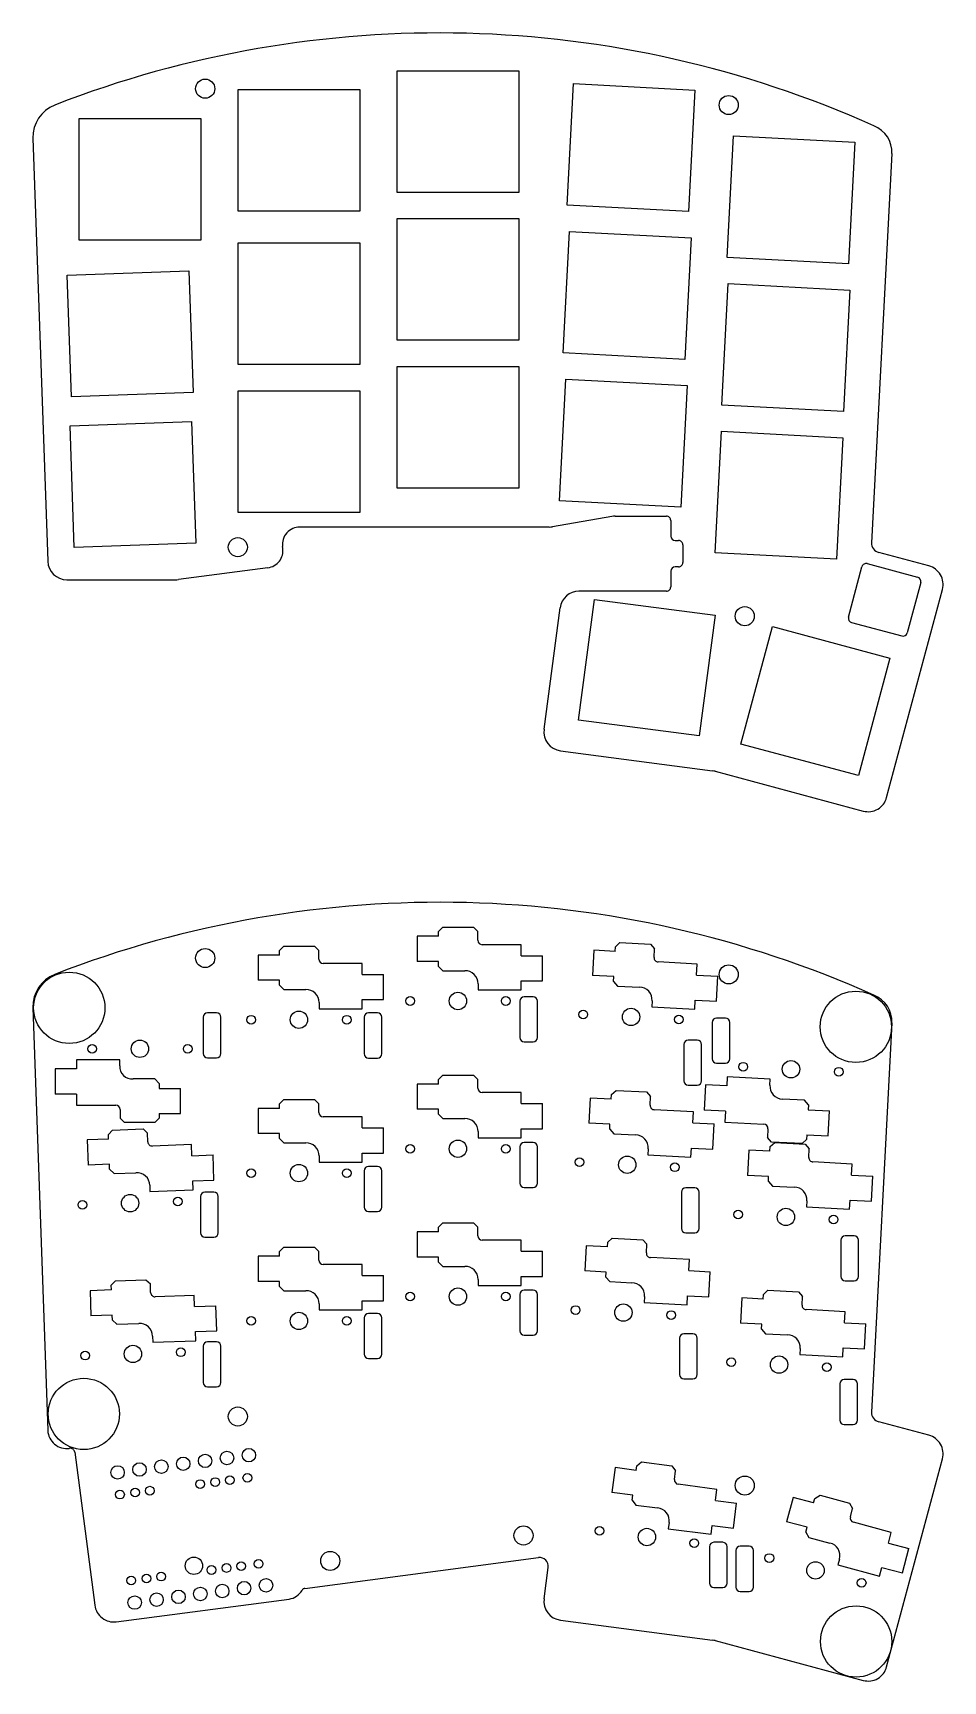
# Model space of a CAD drawing. Extents: x 27 to 258, y -221 to -29.
# Drawn here: x 27.3 to 132.1, y -218.8 to -29.2 of the extents above; entities that cross this region are included whole.
import ezdxf

# ---------------------------------------------------------------- set-up
doc = ezdxf.new("R2010")
doc.units = 0
doc.layers.add('BLACK', color=7, linetype='CONTINUOUS')

msp = doc.modelspace()

# ---------------------------------------------------------------- linework, layer by layer
at = {"layer": 'BLACK', "linetype": 'CONTINUOUS'}
for p, q in [((69.239764, -33.566678), (83.239764, -33.566678)), ((69.239764, -47.566678), (69.239764, -33.566678)), ((83.239764, -33.566678), (83.239764, -47.566678)), ((50.939964, -35.721678), (64.939964, -35.721678)), ((50.939964, -49.721678), (50.939964, -35.721678)), ((64.939964, -35.721678), (64.939964, -49.721678)), ((88.804128, -49.027605), (89.536831, -35.046792)), ((89.536831, -35.046792), (103.517644, -35.779495)), ((103.517644, -35.779495), (102.784941, -49.760308)), ((32.640164, -53.066678), (32.640164, -39.066678)), ((32.640164, -39.066678), (46.640164, -39.066678)), ((46.640164, -39.066678), (46.640164, -53.066678)), ((27.333652, -41.31634), (29.033264, -89.986866)), ((107.214538, -55.039171), (107.947241, -41.058358)), ((107.947241, -41.058358), (121.928054, -41.791061)), ((121.928054, -41.791061), (121.195351, -55.771874)), ((126.192686, -43.094708), (123.846965, -87.853727)), ((83.239764, -47.566678), (69.239764, -47.566678)), ((102.784941, -49.760308), (88.804128, -49.027605)), ((64.939964, -49.721678), (50.939964, -49.721678)), ((69.239764, -50.566678), (83.239764, -50.566678)), ((69.239764, -64.566678), (69.239764, -50.566678)), ((83.239764, -50.566678), (83.239764, -64.566678)), ((46.640164, -53.066678), (32.640164, -53.066678)), ((88.36379, -66.028058), (89.096493, -52.047245)), ((89.096493, -52.047245), (103.077306, -52.779948)), ((103.077306, -52.779948), (102.344603, -66.760761)), ((50.939964, -53.366678), (64.939964, -53.366678)), ((50.939964, -67.366678), (50.939964, -53.366678)), ((64.939964, -53.366678), (64.939964, -67.366678)), ((31.278932, -57.069239), (45.270403, -56.580646)), ((45.270403, -56.580646), (45.758996, -70.572117)), ((121.195351, -55.771874), (107.214538, -55.039171)), ((31.767525, -71.06071), (31.278932, -57.069239)), ((106.624416, -72.031574), (107.357119, -58.050761)), ((107.357119, -58.050761), (121.337932, -58.783464)), ((121.337932, -58.783464), (120.605229, -72.764277)), ((83.239764, -64.566678), (69.239764, -64.566678)), ((102.344603, -66.760761), (88.36379, -66.028058)), ((64.939964, -67.366678), (50.939964, -67.366678)), ((69.239764, -67.566678), (83.239764, -67.566678)), ((69.239764, -81.566678), (69.239764, -67.566678)), ((83.239764, -67.566678), (83.239764, -81.566678)), ((87.923462, -83.028312), (88.656165, -69.047499)), ((88.656165, -69.047499), (102.636978, -69.780202)), ((102.636978, -69.780202), (101.904275, -83.761015)), ((45.758996, -70.572117), (31.767525, -71.06071)), ((50.939964, -70.366678), (64.939964, -70.366678)), ((50.939964, -84.366678), (50.939964, -70.366678)), ((64.939964, -70.366678), (64.939964, -84.366678)), ((120.605229, -72.764277), (106.624416, -72.031574)), ((31.600132, -74.415039), (45.591603, -73.926446)), ((45.591603, -73.926446), (46.080196, -87.917917)), ((32.088725, -88.40651), (31.600132, -74.415039)), ((105.838206, -89.018743), (106.570909, -75.03793)), ((106.570909, -75.03793), (120.551722, -75.770633)), ((120.551722, -75.770633), (119.819019, -89.751446)), ((83.239764, -81.566678), (69.239764, -81.566678)), ((101.904275, -83.761015), (87.923462, -83.028312)), ((64.939964, -84.366678), (50.939964, -84.366678)), ((93.940457, -84.827547), (87.120686, -86.013896)), ((94.317501, -84.794997), (100.231574, -84.794997)), ((100.731574, -85.294997), (100.731574, -87.088997)), ((86.743461, -86.046446), (58.049117, -86.04409)), ((46.080196, -87.917917), (32.088725, -88.40651)), ((56.090053, -88.487363), (56.066063, -88.305143)), ((101.231574, -87.588997), (101.628574, -87.588997)), ((102.128574, -88.088997), (102.128574, -90.136997)), ((119.819019, -89.751446), (105.838206, -89.018743)), ((130.439843, -90.522316), (124.660756, -88.973815)), ((54.368215, -90.731304), (44.090552, -92.08442)), ((101.628574, -90.636997), (101.231574, -90.636997)), ((121.187349, -96.409975), (122.740264, -90.61442)), ((123.352636, -90.260866), (129.148191, -91.813781)), ((31.231924, -92.110087), (43.698963, -92.110087)), ((100.731574, -91.136997), (100.731574, -92.930997)), ((129.501745, -92.426153), (127.94883, -98.221708)), ((90.13351, -108.249725), (91.960876, -94.369497)), ((100.231574, -93.430997), (90.171034, -93.430997)), ((91.960876, -94.369497), (105.841104, -96.196863)), ((125.579932, -117.159898), (131.995478, -93.216755)), ((86.150274, -109.316852), (87.989856, -95.343839)), ((105.841104, -96.196863), (104.013738, -110.077091)), ((108.817361, -111.01292), (112.440828, -97.489959)), ((112.440828, -97.489959), (125.963789, -101.113426)), ((121.540903, -97.022347), (127.336458, -98.575262)), ((125.963789, -101.113426), (122.340322, -114.636387)), ((104.013738, -110.077091), (90.13351, -108.249725)), ((88.044294, -111.785189), (105.54905, -114.089733)), ((122.340322, -114.636387), (108.817361, -111.01292)), ((105.831295, -114.145874), (122.885493, -118.715533)), ((74.016364, -132.587278), (74.516364, -132.087278)), ((74.016364, -133.124478), (74.016364, -132.587278)), ((74.516364, -132.087278), (78.024364, -132.087278)), ((78.024364, -132.087278), (78.524364, -132.587278)), ((78.524364, -133.587278), (78.524364, -132.587278)), ((55.716564, -134.742278), (56.216564, -134.242278)), ((56.216564, -134.242278), (59.724564, -134.242278)), ((59.724564, -134.242278), (60.224564, -134.742278)), ((71.567564, -133.124478), (71.567564, -136.020078)), ((74.016364, -133.124478), (71.567564, -133.124478)), ((83.524364, -134.087278), (79.024364, -134.087278)), ((83.524364, -135.359678), (83.524364, -134.087278)), ((94.330028, -134.855186), (94.358143, -134.318722)), ((94.358143, -134.318722), (94.883625, -133.845575)), ((94.883625, -133.845575), (98.386818, -134.029169)), ((98.386818, -134.029169), (98.859965, -134.554652)), ((98.807629, -135.553282), (98.859965, -134.554652)), ((53.267764, -135.279478), (53.267764, -138.175078)), ((55.716564, -135.279478), (53.267764, -135.279478)), ((55.716564, -135.279478), (55.716564, -134.742278)), ((60.224564, -135.742278), (60.224564, -134.742278)), ((65.224564, -136.242278), (60.724564, -136.242278)), ((65.224564, -137.514678), (65.224564, -136.242278)), ((74.016364, -136.020078), (71.567564, -136.020078)), ((74.016364, -136.595278), (74.016364, -136.020078)), ((83.524364, -135.359678), (85.973164, -135.359678)), ((85.973164, -138.255278), (85.973164, -135.359678)), ((91.884584, -134.727025), (91.73304, -137.618657)), ((94.330028, -134.855186), (91.884584, -134.727025)), ((103.774608, -136.314276), (99.280775, -136.078764)), ((103.708016, -137.584933), (103.774608, -136.314276)), ((55.716564, -138.175078), (53.267764, -138.175078)), ((55.716564, -138.750278), (55.716564, -138.175078)), ((65.224564, -137.514678), (67.673364, -137.514678)), ((67.673364, -140.410278), (67.673364, -137.514678)), ((74.016364, -136.595278), (74.516364, -137.095278)), ((74.516364, -137.095278), (77.032364, -137.095278)), ((83.524364, -138.255278), (85.973164, -138.255278)), ((83.524364, -139.295278), (83.524364, -138.255278)), ((94.178484, -137.746817), (91.73304, -137.618657)), ((94.14838, -138.321229), (94.178484, -137.746817)), ((94.14838, -138.321229), (94.621527, -138.846712)), ((103.708016, -137.584933), (106.15346, -137.713093)), ((106.001916, -140.604724), (106.15346, -137.713093)), ((55.716564, -138.750278), (56.216564, -139.250278)), ((56.216564, -139.250278), (58.732564, -139.250278)), ((78.556364, -138.595278), (78.556364, -139.295278)), ((78.556364, -139.295278), (83.524364, -139.295278)), ((84.907364, -140.081078), (83.875364, -140.081078)), ((94.621527, -138.846712), (97.134079, -138.978389)), ((27.333652, -141.31634), (29.032479, -189.964368)), ((48.470964, -141.925878), (47.438964, -141.925878)), ((60.256564, -140.750278), (60.256564, -141.450278)), ((60.256564, -141.450278), (65.224564, -141.450278)), ((65.224564, -140.410278), (67.673364, -140.410278)), ((65.224564, -141.450278), (65.224564, -140.410278)), ((66.971764, -141.943278), (65.939764, -141.943278)), ((83.375364, -140.581078), (83.375364, -144.762678)), ((85.407364, -144.762678), (85.407364, -140.581078)), ((98.577486, -140.556093), (98.540851, -141.255134)), ((98.540851, -141.255134), (103.502043, -141.515139)), ((103.502043, -141.515139), (103.556472, -140.476564)), ((103.556472, -140.476564), (106.001916, -140.604724)), ((46.938964, -142.425878), (46.938964, -146.607478)), ((48.970964, -146.607478), (48.970964, -142.425878)), ((65.439764, -142.443278), (65.439764, -146.624878)), ((67.471764, -146.624878), (67.471764, -142.443278)), ((105.510268, -143.026547), (105.510268, -147.208147)), ((107.042268, -142.526547), (106.010268, -142.526547)), ((107.542268, -147.208147), (107.542268, -143.026547)), ((126.192686, -143.094708), (123.846965, -187.853727)), ((83.875364, -145.262678), (84.907364, -145.262678)), ((102.255594, -145.577014), (102.255594, -149.758614)), ((103.787594, -145.077014), (102.755594, -145.077014)), ((104.287594, -149.758614), (104.287594, -145.577014)), ((32.355564, -147.338078), (32.355564, -148.378078)), ((37.323564, -147.338078), (32.355564, -147.338078)), ((37.323564, -148.038078), (37.323564, -147.338078)), ((47.438964, -147.107478), (48.470964, -147.107478)), ((65.939764, -147.124878), (66.971764, -147.124878)), ((106.010268, -147.708147), (107.042268, -147.708147)), ((29.906764, -148.378078), (29.906764, -151.273678)), ((32.355564, -148.378078), (29.906764, -148.378078)), ((41.363564, -149.538078), (38.847564, -149.538078)), ((41.863564, -150.038078), (41.363564, -149.538078)), ((74.016364, -149.587278), (74.516364, -149.087278)), ((74.016364, -150.124478), (74.016364, -149.587278)), ((74.516364, -149.087278), (78.024364, -149.087278)), ((78.024364, -149.087278), (78.524364, -149.587278)), ((78.524364, -150.587278), (78.524364, -149.587278)), ((107.230139, -149.303527), (107.17571, -150.342102)), ((112.191331, -149.563532), (107.230139, -149.303527)), ((112.154696, -150.262573), (112.191331, -149.563532)), ((32.355564, -151.273678), (29.906764, -151.273678)), ((32.355564, -151.273678), (32.355564, -152.546078)), ((41.863564, -150.038078), (41.863564, -150.613278)), ((41.863564, -150.613278), (44.312364, -150.613278)), ((44.312364, -153.508878), (44.312364, -150.613278)), ((71.567564, -150.124478), (71.567564, -153.020078)), ((74.016364, -150.124478), (71.567564, -150.124478)), ((83.524364, -151.087278), (79.024364, -151.087278)), ((83.524364, -152.359678), (83.524364, -151.087278)), ((93.88969, -151.855639), (93.917805, -151.319175)), ((93.917805, -151.319175), (94.443287, -150.846028)), ((94.443287, -150.846028), (97.94648, -151.029622)), ((97.94648, -151.029622), (98.419627, -151.555105)), ((98.367291, -152.553735), (98.419627, -151.555105)), ((102.755594, -150.258614), (103.787594, -150.258614)), ((104.730266, -150.213942), (104.578722, -153.105573)), ((107.17571, -150.342102), (104.730266, -150.213942)), ((32.355564, -152.546078), (36.855564, -152.546078)), ((37.355564, -153.046078), (37.355564, -154.046078)), ((41.863564, -153.508878), (41.863564, -154.046078)), ((41.863564, -153.508878), (44.312364, -153.508878)), ((53.267764, -152.924478), (53.267764, -155.820078)), ((55.716564, -152.924478), (53.267764, -152.924478)), ((55.716564, -152.387278), (56.216564, -151.887278)), ((55.716564, -152.924478), (55.716564, -152.387278)), ((56.216564, -151.887278), (59.724564, -151.887278)), ((59.724564, -151.887278), (60.224564, -152.387278)), ((60.224564, -153.387278), (60.224564, -152.387278)), ((74.016364, -153.020078), (71.567564, -153.020078)), ((74.016364, -153.595278), (74.016364, -153.020078)), ((83.524364, -152.359678), (85.973164, -152.359678)), ((85.973164, -155.255278), (85.973164, -152.359678)), ((91.444246, -151.727478), (91.292702, -154.61911)), ((93.88969, -151.855639), (91.444246, -151.727478)), ((103.33427, -153.314729), (98.840437, -153.079217)), ((103.267678, -154.585386), (103.33427, -153.314729)), ((107.024166, -153.233733), (104.578722, -153.105573)), ((107.024166, -153.233733), (106.957574, -154.50439)), ((116.110655, -151.971954), (113.598103, -151.840277)), ((116.583802, -152.497437), (116.110655, -151.971954)), ((116.583802, -152.497437), (116.553698, -153.071849)), ((116.553698, -153.071849), (118.999142, -153.200009)), ((118.847598, -156.091641), (118.999142, -153.200009)), ((36.018441, -155.923734), (36.500687, -155.406589)), ((36.500687, -155.406589), (40.00655, -155.284162)), ((37.855564, -154.546078), (37.355564, -154.046078)), ((41.363564, -154.546078), (37.855564, -154.546078)), ((40.00655, -155.284162), (40.523695, -155.766407)), ((41.863564, -154.046078), (41.363564, -154.546078)), ((65.224564, -153.887278), (60.724564, -153.887278)), ((65.224564, -155.159678), (65.224564, -153.887278)), ((65.224564, -155.159678), (67.673364, -155.159678)), ((67.673364, -158.055278), (67.673364, -155.159678)), ((74.016364, -153.595278), (74.516364, -154.095278)), ((74.516364, -154.095278), (77.032364, -154.095278)), ((83.524364, -155.255278), (85.973164, -155.255278)), ((83.524364, -156.295278), (83.524364, -155.255278)), ((93.738146, -154.74727), (91.292702, -154.61911)), ((93.708042, -155.321682), (93.738146, -154.74727)), ((93.708042, -155.321682), (94.181189, -155.847165)), ((103.267678, -154.585386), (105.713122, -154.713546)), ((105.561578, -157.605177), (105.713122, -154.713546)), ((106.957574, -154.50439), (111.451407, -154.739902)), ((111.924553, -155.265384), (111.872217, -156.264014)), ((36.037189, -156.460607), (33.589881, -156.546069)), ((33.589881, -156.546069), (33.690936, -159.439905)), ((36.037189, -156.460607), (36.018441, -155.923734)), ((40.558595, -156.765798), (40.523695, -155.766407)), ((45.572999, -157.090996), (41.07574, -157.248044)), ((45.617405, -158.362621), (45.572999, -157.090996)), ((55.716564, -155.820078), (53.267764, -155.820078)), ((55.716564, -156.395278), (55.716564, -155.820078)), ((55.716564, -156.395278), (56.216564, -156.895278)), ((56.216564, -156.895278), (58.732564, -156.895278)), ((78.556364, -155.595278), (78.556364, -156.295278)), ((78.556364, -156.295278), (83.524364, -156.295278)), ((83.375364, -157.345078), (83.375364, -161.526678)), ((84.907364, -156.845078), (83.875364, -156.845078)), ((85.407364, -161.526678), (85.407364, -157.345078)), ((94.181189, -155.847165), (96.693741, -155.978842)), ((112.345364, -156.789497), (111.872217, -156.264014)), ((112.150316, -157.859155), (112.178431, -157.322691)), ((112.178431, -157.322691), (112.703913, -156.849544)), ((115.848557, -156.973091), (112.345364, -156.789497)), ((112.703913, -156.849544), (116.207106, -157.033138)), ((116.374039, -156.499944), (115.848557, -156.973091)), ((116.207106, -157.033138), (116.680253, -157.558621)), ((116.402154, -155.96348), (116.374039, -156.499944)), ((116.402154, -155.96348), (118.847598, -156.091641)), ((45.617405, -158.362621), (48.064713, -158.277159)), ((48.165768, -161.170995), (48.064713, -158.277159)), ((60.256564, -158.395278), (60.256564, -159.095278)), ((60.256564, -159.095278), (65.224564, -159.095278)), ((65.224564, -158.055278), (67.673364, -158.055278)), ((65.224564, -159.095278), (65.224564, -158.055278)), ((98.137148, -157.556546), (98.100513, -158.255587)), ((98.100513, -158.255587), (103.061705, -158.515592)), ((103.061705, -158.515592), (103.116134, -157.477017)), ((103.116134, -157.477017), (105.561578, -157.605177)), ((109.704872, -157.730994), (109.553328, -160.622626)), ((112.150316, -157.859155), (109.704872, -157.730994)), ((116.627917, -158.557251), (116.680253, -157.558621)), ((121.594896, -159.318245), (117.101063, -159.082733)), ((36.138244, -159.354443), (33.690936, -159.439905)), ((36.158319, -159.929293), (36.138244, -159.354443)), ((36.158319, -159.929293), (36.675464, -160.411538)), ((36.675464, -160.411538), (39.189931, -160.323731)), ((65.439764, -160.088278), (65.439764, -164.269878)), ((66.971764, -159.588278), (65.939764, -159.588278)), ((67.471764, -164.269878), (67.471764, -160.088278)), ((111.998772, -160.750786), (109.553328, -160.622626)), ((111.968668, -161.325198), (111.998772, -160.750786)), ((121.528304, -160.588902), (121.594896, -159.318245)), ((121.528304, -160.588902), (123.973748, -160.717062)), ((123.822204, -163.608693), (123.973748, -160.717062)), ((40.765352, -161.769631), (40.789782, -162.469204)), ((40.789782, -162.469204), (45.754755, -162.295824)), ((45.71846, -161.256457), (48.165768, -161.170995)), ((45.754755, -162.295824), (45.71846, -161.256457)), ((48.160234, -162.555495), (47.128234, -162.555495)), ((83.875364, -162.026678), (84.907364, -162.026678)), ((101.956005, -162.560113), (101.956005, -166.741713)), ((103.488005, -162.060113), (102.456005, -162.060113)), ((103.988005, -166.741713), (103.988005, -162.560113)), ((111.968668, -161.325198), (112.441815, -161.850681)), ((112.441815, -161.850681), (114.954367, -161.982358)), ((46.628234, -163.055495), (46.628234, -167.237095)), ((48.660234, -167.237095), (48.660234, -163.055495)), ((65.939764, -164.769878), (66.971764, -164.769878)), ((116.397774, -163.560062), (116.361139, -164.259103)), ((116.361139, -164.259103), (121.322331, -164.519108)), ((121.322331, -164.519108), (121.37676, -163.480533)), ((121.37676, -163.480533), (123.822204, -163.608693)), ((74.016364, -166.587278), (74.516364, -166.087278)), ((74.016364, -167.124478), (74.016364, -166.587278)), ((74.516364, -166.087278), (78.024364, -166.087278)), ((78.024364, -166.087278), (78.524364, -166.587278)), ((78.524364, -167.587278), (78.524364, -166.587278)), ((47.128234, -167.737095), (48.160234, -167.737095)), ((71.567564, -167.124478), (71.567564, -170.020078)), ((74.016364, -167.124478), (71.567564, -167.124478)), ((83.524364, -168.087278), (79.024364, -168.087278)), ((83.524364, -169.359678), (83.524364, -168.087278)), ((93.449362, -168.855893), (93.477477, -168.319429)), ((93.477477, -168.319429), (94.002959, -167.846282)), ((94.002959, -167.846282), (97.506152, -168.029876)), ((97.506152, -168.029876), (97.979299, -168.555359)), ((97.926963, -169.553989), (97.979299, -168.555359)), ((102.456005, -167.241713), (103.488005, -167.241713)), ((120.306964, -168.079878), (120.306964, -172.261478)), ((121.838964, -167.579878), (120.806964, -167.579878)), ((122.338964, -172.261478), (122.338964, -168.079878)), ((53.267764, -169.924478), (53.267764, -172.820078)), ((55.716564, -169.924478), (53.267764, -169.924478)), ((55.716564, -169.387278), (56.216564, -168.887278)), ((55.716564, -169.924478), (55.716564, -169.387278)), ((56.216564, -168.887278), (59.724564, -168.887278)), ((59.724564, -168.887278), (60.224564, -169.387278)), ((60.224564, -170.387278), (60.224564, -169.387278)), ((74.016364, -170.020078), (71.567564, -170.020078)), ((74.016364, -170.595278), (74.016364, -170.020078)), ((74.016364, -170.595278), (74.516364, -171.095278)), ((83.524364, -169.359678), (85.973164, -169.359678)), ((85.973164, -172.255278), (85.973164, -169.359678)), ((91.003918, -168.727732), (90.852374, -171.619364)), ((93.449362, -168.855893), (91.003918, -168.727732)), ((102.893942, -170.314983), (98.400109, -170.079471)), ((102.82735, -171.58564), (102.893942, -170.314983)), ((65.224564, -170.887278), (60.724564, -170.887278)), ((65.224564, -172.159678), (65.224564, -170.887278)), ((65.224564, -172.159678), (67.673364, -172.159678)), ((67.673364, -175.055278), (67.673364, -172.159678)), ((74.516364, -171.095278), (77.032364, -171.095278)), ((83.524364, -172.255278), (85.973164, -172.255278)), ((83.524364, -173.295278), (83.524364, -172.255278)), ((93.297818, -171.747524), (90.852374, -171.619364)), ((93.267714, -172.321936), (93.297818, -171.747524)), ((93.267714, -172.321936), (93.740861, -172.847419)), ((102.82735, -171.58564), (105.272794, -171.7138)), ((105.12125, -174.605431), (105.272794, -171.7138)), ((36.358389, -173.806407), (33.911081, -173.891869)), ((33.911081, -173.891869), (34.012136, -176.785705)), ((36.339641, -173.269534), (36.821887, -172.752389)), ((36.358389, -173.806407), (36.339641, -173.269534)), ((36.821887, -172.752389), (40.32775, -172.629962)), ((40.32775, -172.629962), (40.844895, -173.112207)), ((40.879795, -174.111598), (40.844895, -173.112207)), ((55.716564, -172.820078), (53.267764, -172.820078)), ((55.716564, -173.395278), (55.716564, -172.820078)), ((55.716564, -173.395278), (56.216564, -173.895278)), ((56.216564, -173.895278), (58.732564, -173.895278)), ((78.556364, -172.595278), (78.556364, -173.295278)), ((78.556364, -173.295278), (83.524364, -173.295278)), ((83.375364, -174.312278), (83.375364, -178.493878)), ((84.907364, -173.812278), (83.875364, -173.812278)), ((85.407364, -178.493878), (85.407364, -174.312278)), ((93.740861, -172.847419), (96.253413, -172.979096)), ((111.364106, -174.846324), (111.392221, -174.30986)), ((111.392221, -174.30986), (111.917703, -173.836713)), ((111.917703, -173.836713), (115.420896, -174.020307)), ((115.420896, -174.020307), (115.894043, -174.54579)), ((120.806964, -172.761478), (121.838964, -172.761478)), ((45.894199, -174.436796), (41.39694, -174.593844)), ((45.938605, -175.708421), (45.894199, -174.436796)), ((45.938605, -175.708421), (48.385913, -175.622959)), ((48.486968, -178.516795), (48.385913, -175.622959)), ((60.256564, -175.395278), (60.256564, -176.095278)), ((60.256564, -176.095278), (65.224564, -176.095278)), ((65.224564, -175.055278), (67.673364, -175.055278)), ((65.224564, -176.095278), (65.224564, -175.055278)), ((97.69682, -174.5568), (97.660185, -175.255841)), ((97.660185, -175.255841), (102.621377, -175.515846)), ((102.621377, -175.515846), (102.675806, -174.477271)), ((102.675806, -174.477271), (105.12125, -174.605431)), ((108.918662, -174.718163), (108.767118, -177.609795)), ((111.364106, -174.846324), (108.918662, -174.718163)), ((115.841707, -175.54442), (115.894043, -174.54579)), ((120.808686, -176.305414), (116.314853, -176.069902)), ((36.459444, -176.700243), (34.012136, -176.785705)), ((36.479519, -177.275093), (36.459444, -176.700243)), ((36.479519, -177.275093), (36.996664, -177.757338)), ((36.996664, -177.757338), (39.511131, -177.669531)), ((65.439764, -177.004678), (65.439764, -181.186278)), ((66.971764, -176.504678), (65.939764, -176.504678)), ((67.471764, -181.186278), (67.471764, -177.004678)), ((111.212562, -177.737955), (108.767118, -177.609795)), ((111.182458, -178.312367), (111.212562, -177.737955)), ((120.742094, -177.576071), (120.808686, -176.305414)), ((120.742094, -177.576071), (123.187538, -177.704231)), ((123.035994, -180.595862), (123.187538, -177.704231)), ((41.086552, -179.115431), (41.110982, -179.815004)), ((41.110982, -179.815004), (46.075955, -179.641624)), ((46.03966, -178.602257), (48.486968, -178.516795)), ((46.075955, -179.641624), (46.03966, -178.602257)), ((48.470964, -179.771878), (47.438964, -179.771878)), ((83.875364, -178.993878), (84.907364, -178.993878)), ((101.756279, -179.349646), (101.756279, -183.531246)), ((103.288279, -178.849646), (102.256279, -178.849646)), ((103.788279, -183.531246), (103.788279, -179.349646)), ((111.182458, -178.312367), (111.655605, -178.83785)), ((111.655605, -178.83785), (114.168157, -178.969527)), ((46.938964, -180.271878), (46.938964, -184.453478)), ((48.970964, -184.453478), (48.970964, -180.271878)), ((65.939764, -181.686278), (66.971764, -181.686278)), ((115.611564, -180.547231), (115.574929, -181.246272)), ((115.574929, -181.246272), (120.536121, -181.506277)), ((120.536121, -181.506277), (120.59055, -180.467702)), ((120.59055, -180.467702), (123.035994, -180.595862)), ((47.438964, -184.953478), (48.470964, -184.953478)), ((102.256279, -184.031246), (103.288279, -184.031246)), ((120.196679, -184.616046), (120.196679, -188.797646)), ((121.728679, -184.116046), (120.696679, -184.116046)), ((122.228679, -188.797646), (122.228679, -184.616046)), ((120.696679, -189.297646), (121.728679, -189.297646)), ((130.439843, -190.522316), (124.660756, -188.973815)), ((31.576425, -192.022534), (31.516627, -192.030407)), ((32.137437, -192.453202), (34.450496, -210.080077)), ((125.579932, -217.159898), (131.995478, -193.216755)), ((94.32648, -194.234919), (93.948529, -197.105746)), ((96.754331, -194.554551), (94.32648, -194.234919)), ((96.754331, -194.554551), (96.824449, -194.021947)), ((96.824449, -194.021947), (97.385435, -193.591488)), ((97.385435, -193.591488), (100.863423, -194.049373)), ((100.863423, -194.049373), (101.293883, -194.610359)), ((101.163356, -195.601804), (101.293883, -194.610359)), ((96.376379, -197.425379), (93.948529, -197.105746)), ((106.055318, -196.750157), (101.593816, -196.162789)), ((105.889236, -198.011672), (106.055318, -196.750157)), ((96.3013, -197.995658), (96.376379, -197.425379)), ((96.3013, -197.995658), (96.73176, -198.55664)), ((96.73176, -198.55664), (99.226235, -198.885047)), ((105.889236, -198.011672), (108.317086, -198.331304)), ((107.939135, -201.202132), (108.317086, -198.331304)), ((114.803758, -197.665305), (114.054323, -200.46224)), ((117.169119, -198.299102), (114.803758, -197.665305)), ((117.169119, -198.299102), (117.308156, -197.780206)), ((117.308156, -197.780206), (117.920529, -197.426653)), ((117.920529, -197.426653), (121.308996, -198.33459)), ((121.308996, -198.33459), (121.66255, -198.946962)), ((121.403731, -199.912888), (121.66255, -198.946962)), ((100.541408, -200.571137), (100.450039, -201.265148)), ((105.375537, -201.913602), (105.511282, -200.882499)), ((105.511282, -200.882499), (107.939135, -201.202132)), ((116.419682, -201.096036), (114.054323, -200.46224)), ((126.10395, -201.689946), (121.757284, -200.525261)), ((100.450039, -201.265148), (105.375537, -201.913602)), ((106.725964, -202.835078), (105.693964, -202.835078)), ((116.270809, -201.651637), (116.419682, -201.096036)), ((116.270809, -201.651637), (116.624363, -202.264009)), ((116.624363, -202.264009), (119.054632, -202.915198)), ((125.774629, -202.91899), (126.10395, -201.689946)), ((58.63279, -208.13116), (85.502433, -204.593704)), ((105.193964, -203.335078), (105.193964, -207.516678)), ((107.225964, -207.516678), (107.225964, -203.335078)), ((108.216564, -203.792278), (108.216564, -207.973878)), ((109.748564, -203.292278), (108.716564, -203.292278)), ((110.248564, -207.973878), (110.248564, -203.792278)), ((125.774629, -202.91899), (128.139988, -203.552787)), ((127.390552, -206.349721), (128.139988, -203.552787)), ((86.150274, -209.316852), (86.624403, -205.715682)), ((120.138475, -204.758527), (119.957301, -205.434675)), ((119.957301, -205.434675), (124.756021, -206.720488)), ((124.756021, -206.720488), (125.025193, -205.715925)), ((125.025193, -205.715925), (127.390552, -206.349721)), ((105.693964, -208.016678), (106.725964, -208.016678)), ((108.716564, -208.473878), (109.748564, -208.473878)), ((36.918953, -211.975017), (56.82007, -209.354985)), ((88.044294, -211.785189), (105.54905, -214.089733)), ((105.831295, -214.145874), (122.885493, -218.715533))]:
    msp.add_line(p, q, dxfattribs=at)
at = {"layer": 'BLACK'}
for centre, radius in [((47.154964, -35.626678), 1.1), ((107.403764, -37.506278), 1.1), ((50.914164, -88.361878), 1.1), ((109.248374, -96.305597), 1.1), ((47.154964, -135.626678), 1.1), ((107.403764, -137.506278), 1.1), ((31.508564, -141.352278), 4.1), ((70.739764, -140.566678), 0.5), ((76.239764, -140.566678), 1), ((81.739764, -140.566678), 0.5), ((122.034164, -143.536678), 4.1), ((57.939964, -142.721678), 1), ((90.668424, -142.115702), 0.499999), ((96.160886, -142.40355), 1), ((52.439964, -142.721678), 0.5), ((63.439964, -142.721678), 0.5), ((101.653348, -142.691398), 0.5), ((34.140164, -146.066678), 0.5), ((39.640164, -146.066678), 1), ((45.140164, -146.066678), 0.5), ((109.078834, -148.127268), 0.5), ((114.571296, -148.415116), 1), ((120.063758, -148.702964), 0.499999), ((70.739764, -157.566678), 0.5), ((76.239764, -157.566678), 1), ((81.739764, -157.566678), 0.5), ((90.228086, -159.116155), 0.499999), ((95.720548, -159.404003), 1), ((101.21301, -159.691851), 0.5), ((52.439964, -160.366678), 0.5), ((57.939964, -160.366678), 1), ((63.439964, -160.366678), 0.5), ((38.518964, -163.820678), 1), ((33.022314, -164.012625), 0.500001), ((44.015614, -163.628731), 0.5), ((108.488712, -165.119671), 0.499999), ((113.981174, -165.407519), 1), ((119.473636, -165.695367), 0.5), ((70.739764, -174.566678), 0.5), ((76.239764, -174.566678), 1), ((81.739764, -174.566678), 0.5), ((89.787758, -176.116409), 0.499999), ((95.28022, -176.404257), 1), ((100.772682, -176.692105), 0.5), ((52.439964, -177.366678), 0.5), ((57.939964, -177.366678), 1), ((63.439964, -177.366678), 0.5), ((33.343514, -181.358425), 0.500001), ((38.840164, -181.166478), 1), ((44.336814, -180.974531), 0.5), ((107.702502, -182.10684), 0.499999), ((113.194964, -182.394688), 1), ((118.687426, -182.682536), 0.5), ((33.184964, -188.067078), 4.1), ((50.914164, -188.361878), 1.1), ((42.108998, -194.130473), 0.775), ((44.627268, -193.798936), 0.775), ((47.145538, -193.467401), 0.775001), ((49.663808, -193.135863), 0.775), ((52.182081, -192.804326), 0.775), ((37.072458, -194.793546), 0.775), ((39.590728, -194.462009), 0.775), ((49.991124, -195.680308), 0.500001), ((52.00574, -195.415078), 0.5), ((109.248374, -196.305597), 1.1), ((37.349409, -197.344621), 0.5), ((39.102177, -197.113865), 0.500001), ((40.774256, -196.893731), 0.5), ((46.566277, -196.131197), 0.5), ((48.319045, -195.900441), 0.5), ((83.785625, -202.045997), 1.1), ((92.53436, -201.5054), 0.500001), ((97.987307, -202.223294), 1), ((103.440254, -202.941188), 0.5), ((45.851492, -205.534139), 1), ((61.545411, -204.973977), 1.1), ((112.077983, -204.639668), 0.5), ((40.403784, -207.000553), 0.5), ((42.075864, -206.78042), 0.500001), ((47.867886, -206.017885), 0.5), ((49.620652, -205.787129), 0.5), ((51.292732, -205.566996), 0.500001), ((53.307348, -205.301767), 0.500001), ((117.390575, -206.063173), 1), ((38.651017, -207.231309), 0.5), ((44.080283, -209.103868), 0.775), ((46.598553, -208.772331), 0.775), ((49.116823, -208.440795), 0.775), ((51.635092, -208.109258), 0.775), ((54.153362, -207.777722), 0.775), ((122.703167, -207.486678), 0.5), ((39.043743, -209.766941), 0.775), ((41.562013, -209.435404), 0.774999), ((122.064774, -214.237997), 4.1)]:
    msp.add_circle(centre, radius, dxfattribs=at)
for centre, radius, start, end in [((74.11317, -151.61407), 122.398512, 65.88831547, 111.20938773), ((31.32085, -41.20676), 3.988704, -248.08531565, -178.4257387), ((122.8876, -42.9661), 3.307548, -2.22837768, 68.21719942), ((94.3175, -86.9954), 2.200397, 89.99997396, 99.86645052), ((100.2316, -85.295), 0.500003, 0.00034379, 90.00297936), ((58.049, -88.0441), 2.000046, -270.00335179, -172.50044332), ((86.7437, -83.8474), 2.199051, -90.00622711, -80.12895425), ((101.2316, -87.089), 0.499997, -180.00034376, -90.0029794), ((54.1072, -88.7484), 1.999962, -82.5011152, 7.49970035), ((101.6286, -88.089), 0.500003, 0.00034379, 90.00297936), ((124.9455, -87.9113), 1.100008, -183.00006347, -105.0022119), ((31.2319, -89.9101), 2.199987, -178.00031392, -89.99937495), ((101.2316, -91.137), 0.500026, 90.00297936, 179.99965624), ((101.6286, -90.137), 0.499974, -90.0029794, 0.00034379), ((123.223227, -90.743829), 0.5, 75.00006042, 165.00006042), ((129.8706, -92.6473), 2.199908, -15.00240648, 75.00364142), ((43.699, -89.1099), 3.00018, -90.0007066, -82.50096539), ((129.018782, -92.296744), 0.5, -14.99993958, 75.00006042), ((90.171, -95.631), 2.199966, 89.99911452, 172.49979486), ((100.2316, -92.931), 0.499974, -90.0029794, 0.00034379), ((121.670314, -96.539384), 0.5, -194.99988027, -105.00016096), ((127.465867, -98.092297), 0.5, -104.99988027, -15.00016096), ((88.3315, -109.604), 2.200017, -187.49959073, -97.50121409), ((105.262, -116.2706), 2.199677, 75.00059417, 82.50171959), ((123.4549, -116.5905), 2.199994, -105.00015405, -14.99993439), ((74.11317, -251.61407), 122.398512, 65.88831547, 111.20938773), ((79.024364, -133.587278), 0.5, -180, -90), ((60.724564, -135.742278), 0.5, -180, -90), ((99.306943, -135.57945), 0.499999, -183.00000711, -93.00000711), ((31.32085, -141.20676), 3.988704, -248.08531565, -178.4257387), ((77.113634, -138.536898), 1.443909, -2.31720677, 93.22658164), ((58.813834, -140.691898), 1.443909, -2.31720677, 93.22658164), ((83.875364, -140.581078), 0.5, 90, 180), ((84.907364, -140.581078), 0.5, 0, 90), ((97.139789, -140.422287), 1.443909, -5.31718276, 90.22657916), ((122.8876, -142.9661), 3.307548, -2.22837768, 68.21719942), ((47.438964, -142.425878), 0.5, 90, 180), ((48.470964, -142.425878), 0.5, 0, 90), ((65.939764, -142.443278), 0.5, 90, 180), ((66.971764, -142.443278), 0.5, 0, 90), ((106.010268, -143.026547), 0.5, 90, 180), ((107.042268, -143.026547), 0.5, 0, 90), ((83.875365, -144.762677), 0.500001, -179.99988541, -90.00011459), ((84.907363, -144.762677), 0.500001, -89.99988541, -0.00011459), ((102.755594, -145.577014), 0.5, 90, 180), ((103.787594, -145.577014), 0.5, 0, 90), ((47.438965, -146.607477), 0.500001, -179.99988541, -90.00011459), ((48.470963, -146.607477), 0.500001, -89.99988541, -0.00011459), ((65.939765, -146.624877), 0.500001, -179.99988541, -90.00011459), ((66.971763, -146.624877), 0.500001, -89.99988541, -0.00011459), ((106.010269, -147.208146), 0.500001, -179.99988541, -90.00011459), ((107.042267, -147.208146), 0.500001, -89.99988541, -0.00011459), ((38.766294, -148.096458), 1.443909, -182.31720677, -86.77341836), ((102.755595, -149.758613), 0.500001, -179.99988541, -90.00011459), ((103.787593, -149.758613), 0.500001, -89.99988541, -0.00011459), ((79.024364, -150.587278), 0.5, -180, -90), ((113.592393, -150.396379), 1.443909, -185.31718276, -89.77342084), ((36.855564, -153.046078), 0.5, 0, 90), ((60.724564, -153.387278), 0.5, -180, -90), ((98.866605, -152.579903), 0.499999, -183.00000711, -93.00000711), ((77.113634, -155.536898), 1.443909, -2.31720677, 93.22658164), ((111.425239, -155.239216), 0.499999, -3.00000711, 86.99999289), ((41.05829, -156.748349), 0.5, -178.00008405, -87.99996953), ((58.813834, -158.336898), 1.443909, -2.31720677, 93.22658164), ((83.875364, -157.345078), 0.5, 90, 180), ((84.907364, -157.345078), 0.5, 0, 90), ((96.699451, -157.42274), 1.443909, -5.31718276, 90.22657916), ((117.127231, -158.583419), 0.499999, -183.00000711, -93.00000711), ((39.321463, -161.761637), 1.443909, -0.31721121, 95.22656786), ((65.939764, -160.088278), 0.5, 90, 180), ((66.971764, -160.088278), 0.5, 0, 90), ((47.128234, -163.055495), 0.5, 90, 180), ((48.160234, -163.055495), 0.5, 0, 90), ((83.875365, -161.526677), 0.500001, -179.99988541, -90.00011459), ((84.907363, -161.526677), 0.500001, -89.99988541, -0.00011459), ((102.456005, -162.560113), 0.5, 90, 180), ((103.488005, -162.560113), 0.5, 0, 90), ((114.960077, -163.426256), 1.443909, -5.31718276, 90.22657916), ((65.939765, -164.269877), 0.500001, -179.99988541, -90.00011459), ((66.971763, -164.269877), 0.500001, -89.99988541, -0.00011459), ((102.456006, -166.741712), 0.500001, -179.99988541, -90.00011459), ((103.488004, -166.741712), 0.500001, -89.99988541, -0.00011459), ((47.128235, -167.237094), 0.500001, -179.99988541, -90.00011459), ((48.160233, -167.237094), 0.500001, -89.99988541, -0.00011459), ((79.024364, -167.587278), 0.5, -180, -90), ((120.806964, -168.079878), 0.5, 90, 180), ((121.838964, -168.079878), 0.5, 0, 90), ((60.724564, -170.387278), 0.5, -180, -90), ((98.426277, -169.580157), 0.499999, -183.00000711, -93.00000711), ((77.113634, -172.536898), 1.443909, -2.31720677, 93.22658164), ((120.806965, -172.261477), 0.500001, -179.99988541, -90.00011459), ((121.838963, -172.261477), 0.500001, -89.99988541, -0.00011459), ((41.37949, -174.094149), 0.5, -178.00008405, -87.99996953), ((58.813834, -175.336898), 1.443909, -2.31720677, 93.22658164), ((83.875364, -174.312278), 0.5, 90, 180), ((84.907364, -174.312278), 0.5, 0, 90), ((96.259123, -174.422994), 1.443909, -5.31718276, 90.22657916), ((116.341021, -175.570588), 0.499999, -183.00000711, -93.00000711), ((39.642663, -179.107437), 1.443909, -0.31721121, 95.22656786), ((65.939764, -177.004678), 0.5, 90, 180), ((66.971764, -177.004678), 0.5, 0, 90), ((47.438964, -180.271878), 0.5, 90, 180), ((48.470964, -180.271878), 0.5, 0, 90), ((83.875365, -178.493877), 0.500001, -179.99988541, -90.00011459), ((84.907363, -178.493877), 0.500001, -89.99988541, -0.00011459), ((102.256279, -179.349646), 0.5, 90, 180), ((103.288279, -179.349646), 0.5, 0, 90), ((114.173867, -180.413425), 1.443909, -5.31718276, 90.22657916), ((65.939765, -181.186277), 0.500001, -179.99988541, -90.00011459), ((66.971763, -181.186277), 0.500001, -89.99988541, -0.00011459), ((102.25628, -183.531245), 0.500001, -179.99988541, -90.00011459), ((103.288278, -183.531245), 0.500001, -89.99988541, -0.00011459), ((47.438965, -184.453477), 0.500001, -179.99988541, -90.00011459), ((48.470963, -184.453477), 0.500001, -89.99988541, -0.00011459), ((120.696679, -184.616046), 0.5, 90, 180), ((121.728679, -184.616046), 0.5, 0, 90), ((120.69668, -188.797645), 0.500001, -179.99988541, -90.00011459), ((121.728678, -188.797645), 0.500001, -89.99988541, -0.00011459), ((124.9455, -187.9113), 1.100008, -183.00006347, -105.0022119), ((31.2295, -189.8492), 2.200024, -176.99929758, -82.50088691), ((129.8706, -192.6473), 2.199908, -15.00240648, 75.00364142), ((31.6417, -192.5183), 0.500045, 7.48102505, 97.50070068), ((101.659079, -195.667067), 0.5, -187.49998057, -97.49999552), ((99.11864, -200.324942), 1.443909, -9.81721633, 85.72656086), ((121.886694, -200.042298), 0.5, -195.00005027, -105.00005027), ((105.693964, -203.335078), 0.5, 90, 180), ((106.725964, -203.335078), 0.5, 0, 90), ((85.633, -205.5851), 0.999957, -7.50348338, 97.50268364), ((108.716565, -203.792279), 0.500001, 90.00011459, 179.99988541), ((109.748563, -203.792279), 0.500001, 0.00011459, 89.99988541), ((118.760014, -204.32873), 1.443909, -17.31720808, 78.2265768), ((56.5593, -207.3748), 1.997292, -82.49790389, -29.48725959), ((58.6741, -208.5494), 0.422148, 95.61580028, 153.02013654), ((105.693965, -207.516677), 0.500001, -179.99988541, -90.00011459), ((106.725963, -207.516677), 0.500001, -89.99988541, -0.00011459), ((108.716564, -207.973878), 0.5, -180, -90), ((109.748564, -207.973878), 0.5, -90, 0), ((36.6318, -209.7939), 2.199938, -172.5257464, -82.49990964), ((88.3315, -209.604), 2.200017, -187.49959073, -97.50121409), ((105.262, -216.2706), 2.199677, 75.00059417, 82.50171959), ((123.4549, -216.5905), 2.199994, -105.00015405, -14.99993439)]:
    msp.add_arc(centre, radius, start, end, dxfattribs=at)

doc.saveas('drawing.dxf')
